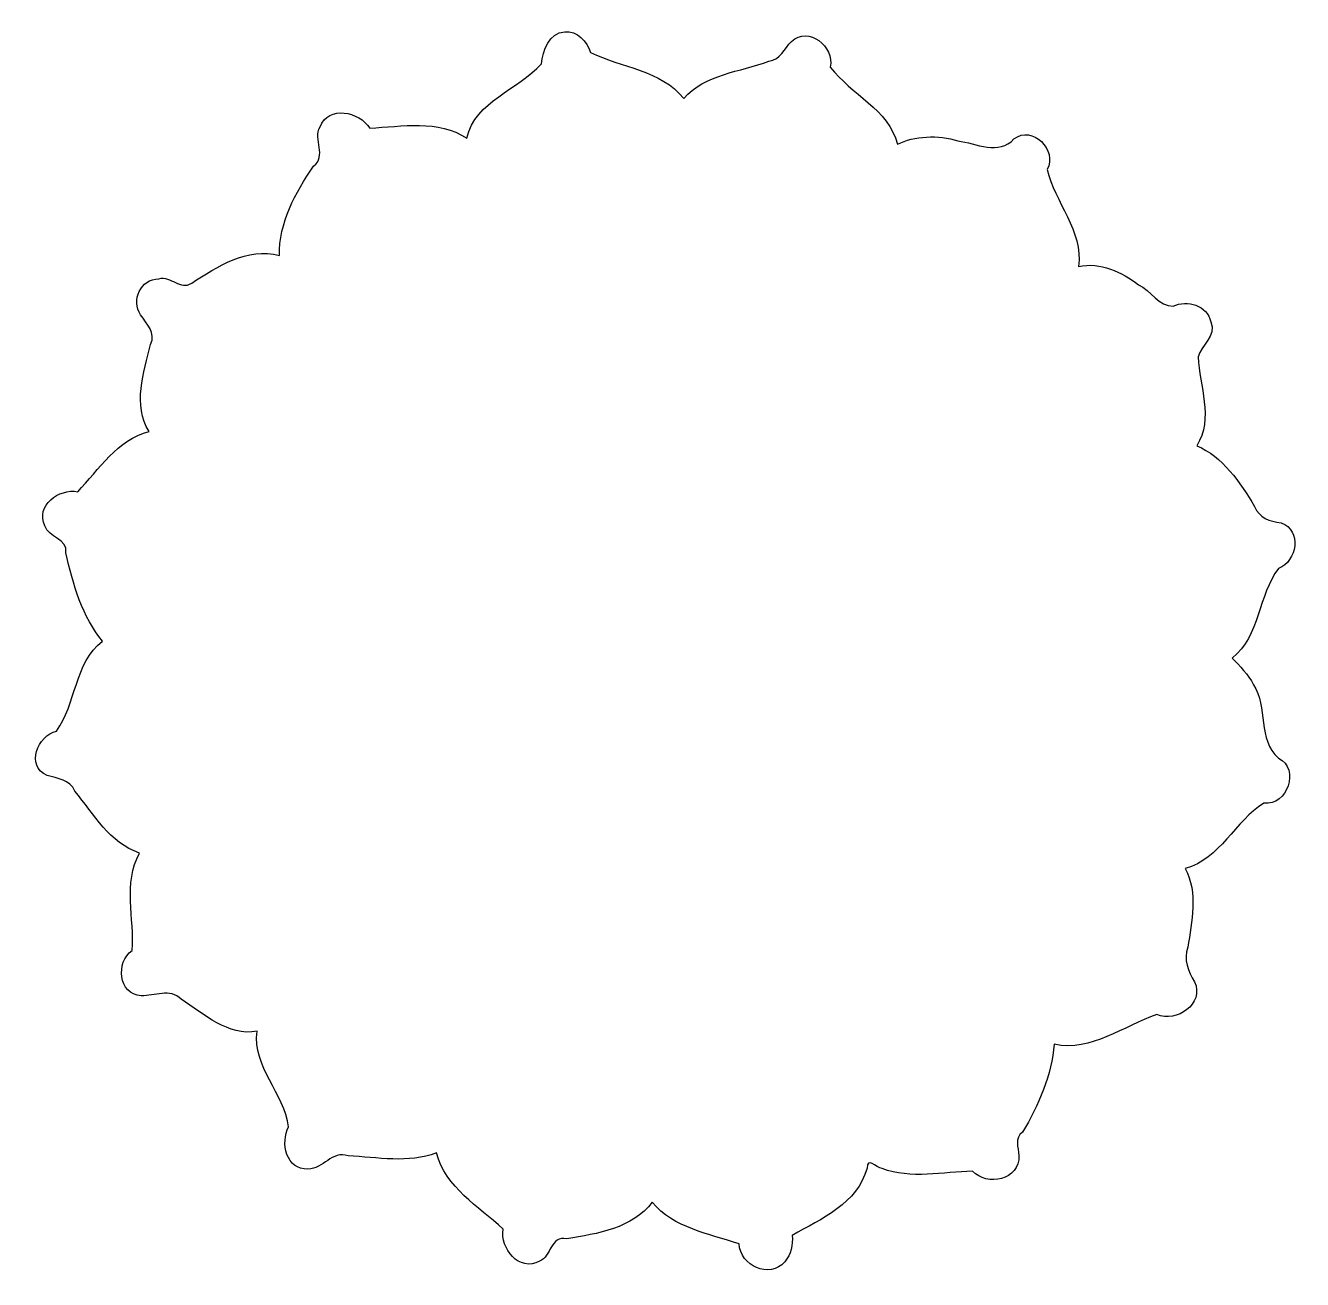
# Model space of a CAD drawing. Header units: centimetres. Extents: x -5.55 to 3.88, y -0.63 to 8.63.
import ezdxf

# ---------------------------------------------------------------- set-up
doc = ezdxf.new("R2010")
doc.units = ezdxf.units.CM
doc.header["$MEASUREMENT"] = 0
doc.layers.add('Layer 1', color=7, linetype='Continuous')

msp = doc.modelspace()

# ---------------------------------------------------------------- linework, layer by layer
at = {"layer": 'Layer 1', "color": 58}
msp.add_open_spline([(-1.56585, 8.58512), (-1.68452, 8.57852), (-1.72465, 8.44493), (-1.73796, 8.34973), (-1.73796, 8.34973), (-1.9087, 8.15496), (-2.2241, 8.07739), (-2.28847, 7.79922), (-2.28847, 7.79922), (-2.49702, 7.93937), (-2.76937, 7.88653), (-3.00477, 7.87389), (-3.00477, 7.87389), (-3.08128, 7.99733), (-3.31001, 8.04465), (-3.37178, 7.88401), (-3.37178, 7.88401), (-3.42618, 7.78913), (-3.3181, 7.669), (-3.41948, 7.59252), (-3.41948, 7.59252), (-3.5543, 7.39916), (-3.67662, 7.17253), (-3.67108, 6.93358), (-3.67108, 6.93358), (-3.90988, 6.99781), (-4.12898, 6.85013), (-4.31904, 6.73046), (-4.31904, 6.73046), (-4.40466, 6.67063), (-4.47178, 6.78829), (-4.56203, 6.7621), (-4.56203, 6.7621), (-4.69451, 6.76109), (-4.77034, 6.60215), (-4.69555, 6.49507), (-4.69555, 6.49507), (-4.65179, 6.42892), (-4.57858, 6.36189), (-4.62341, 6.27613), (-4.62341, 6.27613), (-4.67102, 6.07052), (-4.75711, 5.82954), (-4.6329, 5.63387), (-4.6329, 5.63387), (-4.86577, 5.57568), (-5.00452, 5.35261), (-5.16, 5.18966), (-5.16, 5.18966), (-5.29741, 5.21588), (-5.4743, 5.08716), (-5.40235, 4.93782), (-5.40235, 4.93782), (-5.37461, 4.84924), (-5.2349, 4.8448), (-5.24681, 4.73911), (-5.24681, 4.73911), (-5.19793, 4.51038), (-5.12308, 4.25827), (-4.9765, 4.08674), (-4.9765, 4.08674), (-5.18584, 3.92508), (-5.17062, 3.62027), (-5.31693, 3.42233), (-5.31693, 3.42233), (-5.45621, 3.39067), (-5.54526, 3.16338), (-5.38654, 3.09455), (-5.38654, 3.09455), (-5.30713, 3.07085), (-5.22016, 3.06505), (-5.18026, 2.97875), (-5.18026, 2.97875), (-5.03997, 2.8086), (-4.9252, 2.59545), (-4.70315, 2.52189), (-4.70315, 2.52189), (-4.82836, 2.3012), (-4.73893, 2.03498), (-4.75883, 1.80179), (-4.75883, 1.80179), (-4.88058, 1.71753), (-4.86063, 1.4773), (-4.69239, 1.46832), (-4.69239, 1.46832), (-4.58938, 1.46433), (-4.4814, 1.52611), (-4.39562, 1.44238), (-4.39562, 1.44238), (-4.22849, 1.33393), (-4.04993, 1.1675), (-3.83625, 1.20572), (-3.83625, 1.20572), (-3.8735, 0.94202), (-3.6314, 0.74661), (-3.60465, 0.50018), (-3.60465, 0.50018), (-3.66475, 0.38404), (-3.62162, 0.17857), (-3.46101, 0.18886), (-3.46101, 0.18886), (-3.34835, 0.18661), (-3.28395, 0.32988), (-3.16424, 0.28504), (-3.16424, 0.28504), (-2.94842, 0.27621), (-2.71986, 0.22845), (-2.51248, 0.30782), (-2.51248, 0.30782), (-2.44604, 0.05258), (-2.20075, -0.08621), (-2.02081, -0.25408), (-2.02081, -0.25408), (-2.04482, -0.39705), (-1.90064, -0.57416), (-1.75188, -0.492), (-1.75188, -0.492), (-1.66053, -0.45453), (-1.67508, -0.30215), (-1.54939, -0.32621), (-1.54939, -0.32621), (-1.32502, -0.28916), (-1.06668, -0.24963), (-0.91978, -0.05665), (-0.91978, -0.05665), (-0.76148, -0.24774), (-0.50132, -0.28826), (-0.27815, -0.36418), (-0.27815, -0.36418), (-0.27174, -0.52406), (-0.05246, -0.6266), (0.05785, -0.4958), (0.05785, -0.4958), (0.10568, -0.44367), (0.12043, -0.36956), (0.1129, -0.30091), (0.1129, -0.30091), (0.32746, -0.18088), (0.59553, -0.06503), (0.66594, 0.19455), (0.66594, 0.19455), (0.66376, 0.28135), (0.73131, 0.20011), (0.77668, 0.19265), (0.77668, 0.19265), (0.99034, 0.11208), (1.22681, 0.16609), (1.44426, 0.17367), (1.44426, 0.17367), (1.55031, 0.05647), (1.79437, 0.10865), (1.78659, 0.28757), (1.78659, 0.28757), (1.78269, 0.34951), (1.75246, 0.41684), (1.81203, 0.46069), (1.81203, 0.46069), (1.93323, 0.65576), (2.02813, 0.8886), (2.04729, 1.10954), (2.04729, 1.10954), (2.32271, 1.05368), (2.55763, 1.24496), (2.80409, 1.32911), (2.80409, 1.32911), (2.94892, 1.2656), (3.15717, 1.4091), (3.08314, 1.57146), (3.08314, 1.57146), (3.03656, 1.64892), (2.9992, 1.7355), (3.0337, 1.82623), (3.0337, 1.82623), (3.06259, 2.01631), (3.11043, 2.228), (3.01354, 2.40735), (3.01354, 2.40735), (3.27253, 2.47866), (3.38286, 2.75863), (3.59379, 2.89016), (3.59379, 2.89016), (3.76959, 2.86761), (3.86215, 3.14202), (3.70263, 3.223), (3.70263, 3.223), (3.54564, 3.35744), (3.6266, 3.60094), (3.51786, 3.76465), (3.51786, 3.76465), (3.47997, 3.83954), (3.41277, 3.90572), (3.36093, 3.96144), (3.36093, 3.96144), (3.56699, 4.12645), (3.55283, 4.42639), (3.70136, 4.62269), (3.70136, 4.62269), (3.83926, 4.67339), (3.87932, 4.90719), (3.72098, 4.95933), (3.72098, 4.95933), (3.63947, 4.97102), (3.55806, 4.99633), (3.52624, 5.08122), (3.52624, 5.08122), (3.41972, 5.25461), (3.28829, 5.45496), (3.09896, 5.5282), (3.09896, 5.5282), (3.22625, 5.73031), (3.11682, 5.97121), (3.10972, 6.18502), (3.10972, 6.18502), (3.13345, 6.27442), (3.24514, 6.33727), (3.20337, 6.44382), (3.20337, 6.44382), (3.17563, 6.56704), (3.03019, 6.60698), (2.92432, 6.56025), (2.92432, 6.56025), (2.82052, 6.5565), (2.75817, 6.67577), (2.67002, 6.7177), (2.67002, 6.7177), (2.54478, 6.81123), (2.38745, 6.88843), (2.227, 6.85196), (2.227, 6.85196), (2.26286, 7.11587), (2.04859, 7.33008), (1.99604, 7.56763), (1.99604, 7.56763), (2.0723, 7.7103), (1.88587, 7.90176), (1.74926, 7.79416), (1.74926, 7.79416), (1.64101, 7.67127), (1.46856, 7.76265), (1.33594, 7.78032), (1.33594, 7.78032), (1.19212, 7.82566), (1.0128, 7.81773), (0.89122, 7.75493), (0.89122, 7.75493), (0.82423, 8.01368), (0.54573, 8.12316), (0.39449, 8.32506), (0.39449, 8.32506), (0.42592, 8.47499), (0.23353, 8.63157), (0.10911, 8.51426), (0.10911, 8.51426), (0.05307, 8.46148), (0.02889, 8.37676), (-0.05921, 8.36872), (-0.05921, 8.36872), (-0.2707, 8.28905), (-0.52987, 8.27253), (-0.68755, 8.0922), (-0.68755, 8.0922), (-0.8545, 8.30488), (-1.1479, 8.31951), (-1.37537, 8.43326), (-1.37537, 8.43326), (-1.40244, 8.51491), (-1.47293, 8.59423), (-1.56583, 8.58513), (-1.56583, 8.58513), (-1.56583, 8.58513), (-1.56585, 8.58512), (-1.56585, 8.58512)], degree=3, knots=[0, 0, 0, 0, 0.0144928, 0.0144928, 0.0144928, 0.0144928, 0.0289855, 0.0289855, 0.0289855, 0.0289855, 0.0434783, 0.0434783, 0.0434783, 0.0434783, 0.057971, 0.057971, 0.057971, 0.057971, 0.0724638, 0.0724638, 0.0724638, 0.0724638, 0.0869565, 0.0869565, 0.0869565, 0.0869565, 0.1014493, 0.1014493, 0.1014493, 0.1014493, 0.115942, 0.115942, 0.115942, 0.115942, 0.1304348, 0.1304348, 0.1304348, 0.1304348, 0.1449275, 0.1449275, 0.1449275, 0.1449275, 0.1594203, 0.1594203, 0.1594203, 0.1594203, 0.173913, 0.173913, 0.173913, 0.173913, 0.1884058, 0.1884058, 0.1884058, 0.1884058, 0.2028986, 0.2028986, 0.2028986, 0.2028986, 0.2173913, 0.2173913, 0.2173913, 0.2173913, 0.2318841, 0.2318841, 0.2318841, 0.2318841, 0.2463768, 0.2463768, 0.2463768, 0.2463768, 0.2608696, 0.2608696, 0.2608696, 0.2608696, 0.2753623, 0.2753623, 0.2753623, 0.2753623, 0.2898551, 0.2898551, 0.2898551, 0.2898551, 0.3043478, 0.3043478, 0.3043478, 0.3043478, 0.3188406, 0.3188406, 0.3188406, 0.3188406, 0.3333333, 0.3333333, 0.3333333, 0.3333333, 0.3478261, 0.3478261, 0.3478261, 0.3478261, 0.3623188, 0.3623188, 0.3623188, 0.3623188, 0.3768116, 0.3768116, 0.3768116, 0.3768116, 0.3913043, 0.3913043, 0.3913043, 0.3913043, 0.4057971, 0.4057971, 0.4057971, 0.4057971, 0.4202899, 0.4202899, 0.4202899, 0.4202899, 0.4347826, 0.4347826, 0.4347826, 0.4347826, 0.4492754, 0.4492754, 0.4492754, 0.4492754, 0.4637681, 0.4637681, 0.4637681, 0.4637681, 0.4782609, 0.4782609, 0.4782609, 0.4782609, 0.4927536, 0.4927536, 0.4927536, 0.4927536, 0.5072464, 0.5072464, 0.5072464, 0.5072464, 0.5217391, 0.5217391, 0.5217391, 0.5217391, 0.5362319, 0.5362319, 0.5362319, 0.5362319, 0.5507246, 0.5507246, 0.5507246, 0.5507246, 0.5652174, 0.5652174, 0.5652174, 0.5652174, 0.5797101, 0.5797101, 0.5797101, 0.5797101, 0.5942029, 0.5942029, 0.5942029, 0.5942029, 0.6086957, 0.6086957, 0.6086957, 0.6086957, 0.6231884, 0.6231884, 0.6231884, 0.6231884, 0.6376812, 0.6376812, 0.6376812, 0.6376812, 0.6521739, 0.6521739, 0.6521739, 0.6521739, 0.6666667, 0.6666667, 0.6666667, 0.6666667, 0.6811594, 0.6811594, 0.6811594, 0.6811594, 0.6956522, 0.6956522, 0.6956522, 0.6956522, 0.7101449, 0.7101449, 0.7101449, 0.7101449, 0.7246377, 0.7246377, 0.7246377, 0.7246377, 0.7391304, 0.7391304, 0.7391304, 0.7391304, 0.7536232, 0.7536232, 0.7536232, 0.7536232, 0.7681159, 0.7681159, 0.7681159, 0.7681159, 0.7826087, 0.7826087, 0.7826087, 0.7826087, 0.7971014, 0.7971014, 0.7971014, 0.7971014, 0.8115942, 0.8115942, 0.8115942, 0.8115942, 0.826087, 0.826087, 0.826087, 0.826087, 0.8405797, 0.8405797, 0.8405797, 0.8405797, 0.8550725, 0.8550725, 0.8550725, 0.8550725, 0.8695652, 0.8695652, 0.8695652, 0.8695652, 0.884058, 0.884058, 0.884058, 0.884058, 0.8985507, 0.8985507, 0.8985507, 0.8985507, 0.9130435, 0.9130435, 0.9130435, 0.9130435, 0.9275362, 0.9275362, 0.9275362, 0.9275362, 0.942029, 0.942029, 0.942029, 0.942029, 0.9565217, 0.9565217, 0.9565217, 0.9565217, 0.9710145, 0.9710145, 0.9710145, 0.9710145, 1, 1, 1, 1], dxfattribs=at)

doc.saveas('drawing.dxf')
